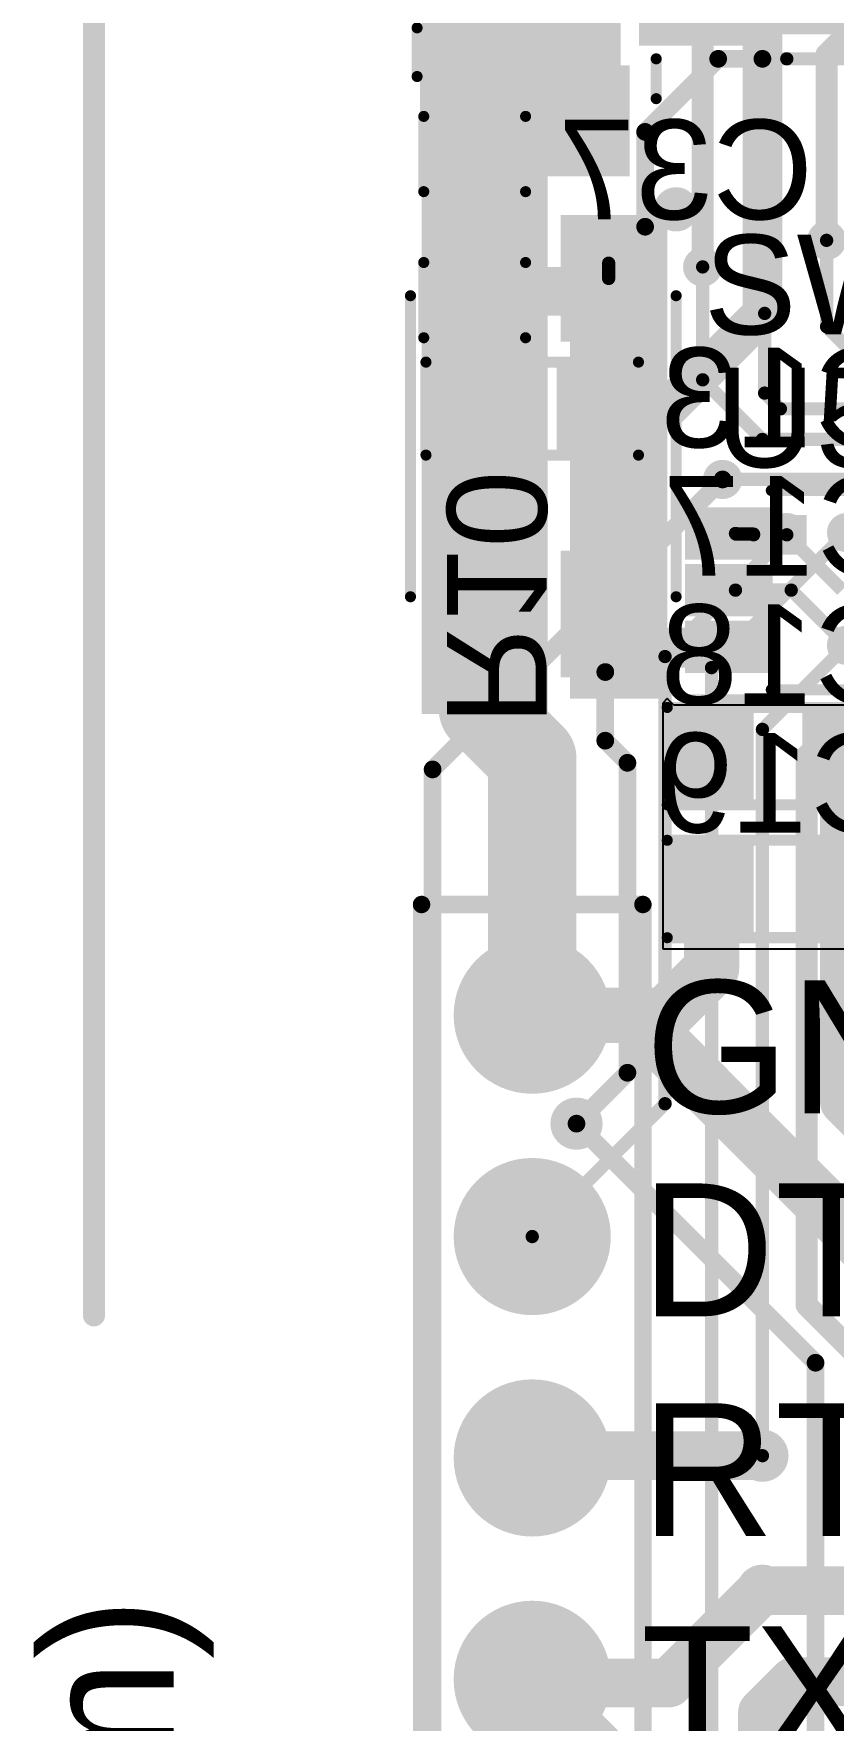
# Model space of a CAD drawing. Header units: millimetres. Extents: x -0.26 to 2.84, y -0.09 to 2.43.
# Drawn here: x -0.255 to 0.106, y 1.195 to 1.956 of the extents above; entities that cross this region are included whole.
import ezdxf

# ---------------------------------------------------------------- set-up
doc = ezdxf.new("R2010")
doc.units = ezdxf.units.MM
doc.header["$MEASUREMENT"] = 0
for name, color, linetype in [('BottomLayer', 5, 'Continuous'), ('BottomOverlay', 54, 'Continuous'), ('BottomPaste', 16, 'Continuous'), ('BottomSolder', 6, 'Continuous'), ('Mechanical1', 6, 'Continuous'), ('MultiLayer', 9, 'Continuous'), ('PadHoleLayer', 156, 'Continuous'), ('TopLayer', 1, 'Continuous'), ('TopOverlay', 2, 'Continuous'), ('TopPaste', 8, 'Continuous'), ('TopSolder', 216, 'Continuous'), ('ViaHoleLayer', 16, 'Continuous')]:
    doc.layers.add(name, color=color, linetype=linetype)
doc.styles.add('Arial', font='', dxfattribs={"height": 0.2})
doc.styles.get('Arial').set_extended_font_data('Arial')

# ---------------------------------------------------------------- blocks, each defined once
blk = doc.blocks.new('R__0603_B_30')
at = {"layer": 'BottomLayer'}
for points in [[(-0.045, -0.0175), (-0.045, 0.0175), (-0.015, 0.0175), (-0.015, -0.0175)], [(0.015, -0.0175), (0.015, 0.0175), (0.045, 0.0175), (0.045, -0.0175)]]:
    blk.add_hatch(color=5, dxfattribs=at).paths.add_polyline_path(points)
at = {"layer": 'BottomPaste'}
for points in [[(-0.045, -0.0175), (-0.045, 0.0175), (-0.015, 0.0175), (-0.015, -0.0175)], [(0.015, -0.0175), (0.015, 0.0175), (0.045, 0.0175), (0.045, -0.0175)]]:
    blk.add_hatch(color=16, dxfattribs=at).paths.add_polyline_path(points)
at = {"layer": 'BottomSolder'}
for points in [[(-0.049, -0.0215), (-0.049, 0.0215), (-0.011, 0.0215), (-0.011, -0.0215)], [(0.011, -0.0215), (0.011, 0.0215), (0.049, 0.0215), (0.049, -0.0215)]]:
    blk.add_hatch(color=6, dxfattribs=at).paths.add_polyline_path(points)
at = {"layer": 'BottomOverlay', "const_width": 0.005}
for points in [[(-0.048, -0.021), (-0.048, 0.021)], [(-0.048, 0.021), (0.048, 0.021)], [(0.048, -0.021), (0.048, 0.021)], [(-0.048, -0.021), (0.048, -0.021)]]:
    blk.add_lwpolyline(points, dxfattribs=at)
at = {"layer": 'BottomOverlay', "const_width": 0.0025}
for points in [[(-0.04925, 0.021, 1), (-0.04675, 0.021, 1)], [(-0.04925, 0.021, 1), (-0.04675, 0.021, 1)], [(0.04675, 0.021, 1), (0.04925, 0.021, 1)], [(0.04675, 0.021, 1), (0.04925, 0.021, 1)], [(-0.04925, -0.021, 1), (-0.04675, -0.021, 1)], [(-0.04925, -0.021, 1), (-0.04675, -0.021, 1)], [(0.04675, -0.021, 1), (0.04925, -0.021, 1)], [(0.04675, -0.021, 1), (0.04925, -0.021, 1)]]:
    blk.add_lwpolyline(points, format="xyb", close=True, dxfattribs=at)
blk = doc.blocks.new('S______B______41')
at = {"layer": 'TopLayer'}
for points in [[(-0.045, -0.0175), (-0.045, 0.0175), (-0.015, 0.0175), (-0.015, -0.0175)], [(0.015, -0.0175), (0.015, 0.0175), (0.045, 0.0175), (0.045, -0.0175)]]:
    blk.add_hatch(color=1, dxfattribs=at).paths.add_polyline_path(points)
at = {"layer": 'TopPaste'}
for points in [[(-0.045, -0.0175), (-0.045, 0.0175), (-0.015, 0.0175), (-0.015, -0.0175)], [(0.015, -0.0175), (0.015, 0.0175), (0.045, 0.0175), (0.045, -0.0175)]]:
    blk.add_hatch(color=8, dxfattribs=at).paths.add_polyline_path(points)
at = {"layer": 'TopSolder'}
for points in [[(-0.049, -0.0215), (-0.049, 0.0215), (-0.011, 0.0215), (-0.011, -0.0215)], [(0.011, -0.0215), (0.011, 0.0215), (0.049, 0.0215), (0.049, -0.0215)]]:
    blk.add_hatch(color=216, dxfattribs=at).paths.add_polyline_path(points)
at = {"layer": 'TopOverlay', "const_width": 0.005}
for points in [[(0.05, 0.022), (-0.05, 0.022)], [(-0.05, 0.022), (-0.05, -0.022)], [(0.05, 0.022), (0.05, -0.022)], [(0.05, -0.022), (-0.05, -0.022)]]:
    blk.add_lwpolyline(points, dxfattribs=at)
at = {"layer": 'TopOverlay', "const_width": 0.0025}
for points in [[(-0.05125, 0.022, 1), (-0.04875, 0.022, 1)], [(-0.05125, 0.022, 1), (-0.04875, 0.022, 1)], [(0.04875, 0.022, 1), (0.05125, 0.022, 1)], [(0.04875, 0.022, 1), (0.05125, 0.022, 1)], [(-0.05125, -0.022, 1), (-0.04875, -0.022, 1)], [(-0.05125, -0.022, 1), (-0.04875, -0.022, 1)], [(0.04875, -0.022, 1), (0.05125, -0.022, 1)], [(0.04875, -0.022, 1), (0.05125, -0.022, 1)]]:
    blk.add_lwpolyline(points, format="xyb", close=True, dxfattribs=at)
blk = doc.blocks.new('S______B______42')
at = {"layer": 'TopLayer'}
for points in [[(-0.045, -0.0175), (-0.045, 0.0175), (-0.015, 0.0175), (-0.015, -0.0175)], [(0.015, -0.0175), (0.015, 0.0175), (0.045, 0.0175), (0.045, -0.0175)]]:
    blk.add_hatch(color=1, dxfattribs=at).paths.add_polyline_path(points)
at = {"layer": 'TopPaste'}
for points in [[(-0.045, -0.0175), (-0.045, 0.0175), (-0.015, 0.0175), (-0.015, -0.0175)], [(0.015, -0.0175), (0.015, 0.0175), (0.045, 0.0175), (0.045, -0.0175)]]:
    blk.add_hatch(color=8, dxfattribs=at).paths.add_polyline_path(points)
at = {"layer": 'TopSolder'}
for points in [[(-0.049, -0.0215), (-0.049, 0.0215), (-0.011, 0.0215), (-0.011, -0.0215)], [(0.011, -0.0215), (0.011, 0.0215), (0.049, 0.0215), (0.049, -0.0215)]]:
    blk.add_hatch(color=216, dxfattribs=at).paths.add_polyline_path(points)
at = {"layer": 'TopOverlay', "const_width": 0.005}
for points in [[(0.05, 0.022), (-0.05, 0.022)], [(-0.05, 0.022), (-0.05, -0.022)], [(0.05, 0.022), (0.05, -0.022)], [(0.05, -0.022), (-0.05, -0.022)]]:
    blk.add_lwpolyline(points, dxfattribs=at)
at = {"layer": 'TopOverlay', "const_width": 0.0025}
for points in [[(-0.05125, 0.022, 1), (-0.04875, 0.022, 1)], [(-0.05125, 0.022, 1), (-0.04875, 0.022, 1)], [(0.04875, 0.022, 1), (0.05125, 0.022, 1)], [(0.04875, 0.022, 1), (0.05125, 0.022, 1)], [(-0.05125, -0.022, 1), (-0.04875, -0.022, 1)], [(-0.05125, -0.022, 1), (-0.04875, -0.022, 1)], [(0.04875, -0.022, 1), (0.05125, -0.022, 1)], [(0.04875, -0.022, 1), (0.05125, -0.022, 1)]]:
    blk.add_lwpolyline(points, format="xyb", close=True, dxfattribs=at)
blk = doc.blocks.new('UMH3N_72')
at = {"layer": 'TopLayer'}
for points in [[(-0.05394, 0.03346), (-0.02244, 0.03346), (-0.02244, 0.01772), (-0.05394, 0.01772)], [(0.02244, 0.03346), (0.05394, 0.03346), (0.05394, 0.01772), (0.02244, 0.01772)], [(-0.05394, 0.00787), (-0.02244, 0.00787), (-0.02244, -0.00787), (-0.05394, -0.00787)], [(0.02244, 0.00787), (0.05394, 0.00787), (0.05394, -0.00787), (0.02244, -0.00787)], [(-0.05394, -0.01772), (-0.02244, -0.01772), (-0.02244, -0.03346), (-0.05394, -0.03346)], [(0.02244, -0.01772), (0.05394, -0.01772), (0.05394, -0.03346), (0.02244, -0.03346)]]:
    blk.add_hatch(color=1, dxfattribs=at).paths.add_polyline_path(points)
at = {"layer": 'TopPaste'}
for points in [[(-0.05394, 0.03346), (-0.02244, 0.03346), (-0.02244, 0.01772), (-0.05394, 0.01772)], [(0.02244, 0.03346), (0.05394, 0.03346), (0.05394, 0.01772), (0.02244, 0.01772)], [(-0.05394, 0.00787), (-0.02244, 0.00787), (-0.02244, -0.00787), (-0.05394, -0.00787)], [(0.02244, 0.00787), (0.05394, 0.00787), (0.05394, -0.00787), (0.02244, -0.00787)], [(-0.05394, -0.01772), (-0.02244, -0.01772), (-0.02244, -0.03346), (-0.05394, -0.03346)], [(0.02244, -0.01772), (0.05394, -0.01772), (0.05394, -0.03346), (0.02244, -0.03346)]]:
    blk.add_hatch(color=8, dxfattribs=at).paths.add_polyline_path(points)
at = {"layer": 'TopSolder'}
for points in [[(-0.05794, 0.03746), (-0.01844, 0.03746), (-0.01844, 0.01372), (-0.05794, 0.01372)], [(0.01844, 0.03746), (0.05794, 0.03746), (0.05794, 0.01372), (0.01844, 0.01372)], [(-0.05794, 0.01187), (-0.01844, 0.01187), (-0.01844, -0.01187), (-0.05794, -0.01187)], [(0.01844, 0.01187), (0.05794, 0.01187), (0.05794, -0.01187), (0.01844, -0.01187)], [(-0.05794, -0.01372), (-0.01844, -0.01372), (-0.01844, -0.03746), (-0.05794, -0.03746)], [(0.01844, -0.01372), (0.05794, -0.01372), (0.05794, -0.03746), (0.01844, -0.03746)]]:
    blk.add_hatch(color=216, dxfattribs=at).paths.add_polyline_path(points)
at = {"layer": 'TopOverlay'}
for points, const_width in [([(-0.04476, 0.044, 1), (-0.04924, 0.044, 1)], 0.01), ([(-0.05174, 0.044, 1), (-0.04674, 0.044, 1)], 0.005), ([(-0.04726, 0.044, 1), (-0.04226, 0.044, 1)], 0.005), ([(-0.02125, 0.045, 1), (-0.01875, 0.045, 1)], 0.0025), ([(0.01775, 0.045, 1), (0.02025, 0.045, 1)], 0.0025), ([(-0.02125, -0.045, 1), (-0.01875, -0.045, 1)], 0.0025), ([(0.01775, -0.045, 1), (0.02025, -0.045, 1)], 0.0025)]:
    blk.add_lwpolyline(points, format="xyb", close=True, dxfattribs=dict(at, const_width=const_width))
at = {"layer": 'TopOverlay', "const_width": 0.005}
for points in [[(0.019, 0.045), (-0.02, 0.045)], [(0.019, -0.045), (-0.02, -0.045)]]:
    blk.add_lwpolyline(points, dxfattribs=at)
blk = doc.blocks.new('TS_1185EC_C_D_B_76')
at = {"layer": 'TopLayer'}
for points in [[(-0.10039, 0.04724), (-0.05118, 0.04724), (-0.05118, 0.01181), (-0.10039, 0.01181)], [(0.05118, 0.04724), (0.10039, 0.04724), (0.10039, 0.01181), (0.05118, 0.01181)], [(-0.10039, -0.01181), (-0.05118, -0.01181), (-0.05118, -0.04724), (-0.10039, -0.04724)], [(0.05118, -0.01181), (0.10039, -0.01181), (0.10039, -0.04724), (0.05118, -0.04724)]]:
    blk.add_hatch(color=1, dxfattribs=at).paths.add_polyline_path(points)
at = {"layer": 'TopPaste'}
for points in [[(-0.10039, 0.04724), (-0.05118, 0.04724), (-0.05118, 0.01181), (-0.10039, 0.01181)], [(0.05118, 0.04724), (0.10039, 0.04724), (0.10039, 0.01181), (0.05118, 0.01181)], [(-0.10039, -0.01181), (-0.05118, -0.01181), (-0.05118, -0.04724), (-0.10039, -0.04724)], [(0.05118, -0.01181), (0.10039, -0.01181), (0.10039, -0.04724), (0.05118, -0.04724)]]:
    blk.add_hatch(color=8, dxfattribs=at).paths.add_polyline_path(points)
at = {"layer": 'TopSolder'}
for points in [[(-0.10439, 0.05124), (-0.04718, 0.05124), (-0.04718, 0.00781), (-0.10439, 0.00781)], [(0.04718, 0.05124), (0.10439, 0.05124), (0.10439, 0.00781), (0.04718, 0.00781)], [(-0.10439, -0.00781), (-0.04718, -0.00781), (-0.04718, -0.05124), (-0.10439, -0.05124)], [(0.04718, -0.00781), (0.10439, -0.00781), (0.10439, -0.05124), (0.04718, -0.05124)]]:
    blk.add_hatch(color=216, dxfattribs=at).paths.add_polyline_path(points)
at = {"layer": 'TopOverlay'}
for points, const_width in [([(-0.102, 0.06, 1), (-0.112, 0.06, 1)], 0.01), ([(-0.1145, 0.06, 1), (-0.1095, 0.06, 1)], 0.005), ([(-0.1045, 0.06, 1), (-0.0995, 0.06, 1)], 0.005), ([(-0.06925, 0.06, 1), (-0.06675, 0.06, 1)], 0.0025), ([(0.06675, 0.06, 1), (0.06925, 0.06, 1)], 0.0025), ([(-0.06925, -0.06, 1), (-0.06675, -0.06, 1)], 0.0025), ([(0.06675, -0.06, 1), (0.06925, -0.06, 1)], 0.0025)]:
    blk.add_lwpolyline(points, format="xyb", close=True, dxfattribs=dict(at, const_width=const_width))
at = {"layer": 'TopOverlay', "const_width": 0.005}
for points in [[(0.068, 0.06), (-0.068, 0.06)], [(0.068, -0.06), (-0.068, -0.06)]]:
    blk.add_lwpolyline(points, dxfattribs=at)
blk = doc.blocks.new('HDR1X5_96')
at = {"layer": 'BottomLayer'}
blk.add_hatch(color=5, dxfattribs=at).paths.add_polyline_path([(-0.0315, 0.0315), (0.0315, 0.0315), (0.0315, -0.0315), (-0.0315, -0.0315)])
h = blk.add_hatch(color=5, dxfattribs=at)
edge = h.paths.add_edge_path()
edge.add_arc((0.1, 0), 0.0315, 0, 360)
h = blk.add_hatch(color=5, dxfattribs=at)
edge = h.paths.add_edge_path()
edge.add_arc((0.2, 0), 0.0315, 0, 360)
h = blk.add_hatch(color=5, dxfattribs=at)
edge = h.paths.add_edge_path()
edge.add_arc((0.3, 0), 0.0315, 0, 360)
h = blk.add_hatch(color=5, dxfattribs=at)
edge = h.paths.add_edge_path()
edge.add_arc((0.4, 0), 0.0315, 0, 360)
at = {"layer": 'BottomSolder'}
blk.add_hatch(color=6, dxfattribs=at).paths.add_polyline_path([(-0.0355, 0.0355), (0.0355, 0.0355), (0.0355, -0.0355), (-0.0355, -0.0355)])
h = blk.add_hatch(color=6, dxfattribs=at)
edge = h.paths.add_edge_path()
edge.add_arc((0.1, 0), 0.0355, 0, 360)
h = blk.add_hatch(color=6, dxfattribs=at)
edge = h.paths.add_edge_path()
edge.add_arc((0.2, 0), 0.0355, 0, 360)
h = blk.add_hatch(color=6, dxfattribs=at)
edge = h.paths.add_edge_path()
edge.add_arc((0.3, 0), 0.0355, 0, 360)
h = blk.add_hatch(color=6, dxfattribs=at)
edge = h.paths.add_edge_path()
edge.add_arc((0.4, 0), 0.0355, 0, 360)
at = {"layer": 'MultiLayer'}
blk.add_hatch(color=9, dxfattribs=at).paths.add_polyline_path([(-0.0315, 0.0315), (0.0315, 0.0315), (0.0315, -0.0315), (-0.0315, -0.0315)])
h = blk.add_hatch(color=9, dxfattribs=at)
edge = h.paths.add_edge_path()
edge.add_arc((0.1, 0), 0.0315, 0, 360)
h = blk.add_hatch(color=9, dxfattribs=at)
edge = h.paths.add_edge_path()
edge.add_arc((0.2, 0), 0.0315, 0, 360)
h = blk.add_hatch(color=9, dxfattribs=at)
edge = h.paths.add_edge_path()
edge.add_arc((0.3, 0), 0.0315, 0, 360)
h = blk.add_hatch(color=9, dxfattribs=at)
edge = h.paths.add_edge_path()
edge.add_arc((0.4, 0), 0.0315, 0, 360)
at = {"layer": 'PadHoleLayer'}
h = blk.add_hatch(color=156, dxfattribs=at)
edge = h.paths.add_edge_path()
edge.add_arc((0, 0), 0.0187, 0, 360)
h = blk.add_hatch(color=156, dxfattribs=at)
edge = h.paths.add_edge_path()
edge.add_arc((0.1, 0), 0.0187, 0, 360)
h = blk.add_hatch(color=156, dxfattribs=at)
edge = h.paths.add_edge_path()
edge.add_arc((0.2, 0), 0.0187, 0, 360)
h = blk.add_hatch(color=156, dxfattribs=at)
edge = h.paths.add_edge_path()
edge.add_arc((0.3, 0), 0.0187, 0, 360)
h = blk.add_hatch(color=156, dxfattribs=at)
edge = h.paths.add_edge_path()
edge.add_arc((0.4, 0), 0.0187, 0, 360)
at = {"layer": 'TopLayer'}
blk.add_hatch(color=1, dxfattribs=at).paths.add_polyline_path([(-0.0315, 0.0315), (0.0315, 0.0315), (0.0315, -0.0315), (-0.0315, -0.0315)])
h = blk.add_hatch(color=1, dxfattribs=at)
edge = h.paths.add_edge_path()
edge.add_arc((0.1, 0), 0.0315, 0, 360)
h = blk.add_hatch(color=1, dxfattribs=at)
edge = h.paths.add_edge_path()
edge.add_arc((0.2, 0), 0.0315, 0, 360)
h = blk.add_hatch(color=1, dxfattribs=at)
edge = h.paths.add_edge_path()
edge.add_arc((0.3, 0), 0.0315, 0, 360)
h = blk.add_hatch(color=1, dxfattribs=at)
edge = h.paths.add_edge_path()
edge.add_arc((0.4, 0), 0.0315, 0, 360)
at = {"layer": 'TopSolder'}
blk.add_hatch(color=216, dxfattribs=at).paths.add_polyline_path([(-0.0355, 0.0355), (0.0355, 0.0355), (0.0355, -0.0355), (-0.0355, -0.0355)])
h = blk.add_hatch(color=216, dxfattribs=at)
edge = h.paths.add_edge_path()
edge.add_arc((0.1, 0), 0.0355, 0, 360)
h = blk.add_hatch(color=216, dxfattribs=at)
edge = h.paths.add_edge_path()
edge.add_arc((0.2, 0), 0.0355, 0, 360)
h = blk.add_hatch(color=216, dxfattribs=at)
edge = h.paths.add_edge_path()
edge.add_arc((0.3, 0), 0.0355, 0, 360)
h = blk.add_hatch(color=216, dxfattribs=at)
edge = h.paths.add_edge_path()
edge.add_arc((0.4, 0), 0.0355, 0, 360)
at = {"layer": 'TopOverlay', "const_width": 0.00787}
for points in [[(-0.05, 0.05), (-0.05, -0.05)], [(-0.05, 0.05), (0.45, 0.05)], [(0.45, 0.05), (0.45, -0.05)], [(-0.05, -0.05), (0.45, -0.05)]]:
    blk.add_lwpolyline(points, dxfattribs=at)
at = {"layer": 'TopOverlay', "const_width": 0.00394}
for points in [[(-0.05197, 0.05, 1), (-0.04803, 0.05, 1)], [(-0.05197, 0.05, 1), (-0.04803, 0.05, 1)], [(0.44803, 0.05, 1), (0.45197, 0.05, 1)], [(0.44803, 0.05, 1), (0.45197, 0.05, 1)], [(-0.05197, -0.05, 1), (-0.04803, -0.05, 1)], [(-0.05197, -0.05, 1), (-0.04803, -0.05, 1)], [(0.44803, -0.05, 1), (0.45197, -0.05, 1)], [(0.44803, -0.05, 1), (0.45197, -0.05, 1)]]:
    blk.add_lwpolyline(points, format="xyb", close=True, dxfattribs=at)
blk = doc.blocks.new('U_FL_R_SMT_1_80__97')
at = {"layer": 'TopLayer'}
for points in [[(-0.07913, 0.08166), (-0.03701, 0.08166), (-0.03701, -0.00495), (-0.07913, -0.00495)], [(0.03701, 0.08166), (0.07913, 0.08166), (0.07913, -0.00495), (0.03701, -0.00495)], [(-0.02008, -0.01729), (0.02008, -0.01729), (0.02008, -0.05942), (-0.02008, -0.05942)]]:
    blk.add_hatch(color=1, dxfattribs=at).paths.add_polyline_path(points)
at = {"layer": 'TopPaste'}
for points in [[(-0.07913, 0.08166), (-0.03701, 0.08166), (-0.03701, -0.00495), (-0.07913, -0.00495)], [(0.03701, 0.08166), (0.07913, 0.08166), (0.07913, -0.00495), (0.03701, -0.00495)], [(-0.02008, -0.01729), (0.02008, -0.01729), (0.02008, -0.05942), (-0.02008, -0.05942)]]:
    blk.add_hatch(color=8, dxfattribs=at).paths.add_polyline_path(points)
at = {"layer": 'TopSolder'}
for points in [[(-0.08313, 0.08566), (-0.03301, 0.08566), (-0.03301, -0.00895), (-0.08313, -0.00895)], [(0.03301, 0.08566), (0.08313, 0.08566), (0.08313, -0.00895), (0.03301, -0.00895)], [(-0.02408, -0.01329), (0.02408, -0.01329), (0.02408, -0.06342), (-0.02408, -0.06342)]]:
    blk.add_hatch(color=216, dxfattribs=at).paths.add_polyline_path(points)
at = {"layer": 'TopOverlay', "const_width": 0.005}
for points in [[(-0.038, 0.087), (-0.016, 0.087)], [(0.016, 0.087), (0.038, 0.087)], [(-0.048, -0.021), (-0.03, -0.021)], [(0.03, -0.021), (0.048, -0.021)]]:
    blk.add_lwpolyline(points, dxfattribs=at)
at = {"layer": 'TopOverlay', "const_width": 0.0025}
for points in [[(-0.03925, 0.087, 1), (-0.03675, 0.087, 1)], [(-0.01725, 0.087, 1), (-0.01475, 0.087, 1)], [(0.01475, 0.087, 1), (0.01725, 0.087, 1)], [(0.03675, 0.087, 1), (0.03925, 0.087, 1)], [(-0.04925, -0.021, 1), (-0.04675, -0.021, 1)], [(-0.03125, -0.021, 1), (-0.02875, -0.021, 1)], [(0.02875, -0.021, 1), (0.03125, -0.021, 1)], [(0.04675, -0.021, 1), (0.04925, -0.021, 1)]]:
    blk.add_lwpolyline(points, format="xyb", close=True, dxfattribs=at)
blk = doc.blocks.new('C__0603_B_117')
at = {"layer": 'BottomLayer'}
for points in [[(-0.015, 0.0175), (-0.015, -0.0175), (-0.045, -0.0175), (-0.045, 0.0175)], [(0.045, 0.0175), (0.045, -0.0175), (0.015, -0.0175), (0.015, 0.0175)]]:
    blk.add_hatch(color=5, dxfattribs=at).paths.add_polyline_path(points)
at = {"layer": 'BottomPaste'}
for points in [[(-0.015, 0.0175), (-0.015, -0.0175), (-0.045, -0.0175), (-0.045, 0.0175)], [(0.045, 0.0175), (0.045, -0.0175), (0.015, -0.0175), (0.015, 0.0175)]]:
    blk.add_hatch(color=16, dxfattribs=at).paths.add_polyline_path(points)
at = {"layer": 'BottomSolder'}
for points in [[(-0.011, 0.0215), (-0.011, -0.0215), (-0.049, -0.0215), (-0.049, 0.0215)], [(0.049, 0.0215), (0.049, -0.0215), (0.011, -0.0215), (0.011, 0.0215)]]:
    blk.add_hatch(color=6, dxfattribs=at).paths.add_polyline_path(points)
at = {"layer": 'BottomOverlay', "const_width": 0.005}
for points in [[(-0.05, -0.023), (-0.05, 0.023)], [(-0.016, 0.023), (-0.05, 0.023)], [(0.05, 0.023), (0.016, 0.023)], [(0.05, -0.023), (0.05, 0.023)], [(-0.016, -0.023), (-0.05, -0.023)], [(0.05, -0.023), (0.016, -0.023)]]:
    blk.add_lwpolyline(points, dxfattribs=at)
at = {"layer": 'BottomOverlay', "const_width": 0.0025}
for points in [[(-0.05125, 0.023, 1), (-0.04875, 0.023, 1)], [(-0.05125, 0.023, 1), (-0.04875, 0.023, 1)], [(-0.01725, 0.023, 1), (-0.01475, 0.023, 1)], [(0.01475, 0.023, 1), (0.01725, 0.023, 1)], [(0.04875, 0.023, 1), (0.05125, 0.023, 1)], [(0.04875, 0.023, 1), (0.05125, 0.023, 1)], [(-0.05125, -0.023, 1), (-0.04875, -0.023, 1)], [(-0.05125, -0.023, 1), (-0.04875, -0.023, 1)], [(-0.01725, -0.023, 1), (-0.01475, -0.023, 1)], [(0.01475, -0.023, 1), (0.01725, -0.023, 1)], [(0.04875, -0.023, 1), (0.05125, -0.023, 1)], [(0.04875, -0.023, 1), (0.05125, -0.023, 1)]]:
    blk.add_lwpolyline(points, format="xyb", close=True, dxfattribs=at)

msp = doc.modelspace()

# ---------------------------------------------------------------- hatches: boundary and pattern name
at = {"layer": 'BottomLayer'}
h = msp.add_hatch(color=5, dxfattribs=at)
edge = h.paths.add_edge_path()
edge.add_arc((0.103, 1.863), 0.00886, 0, 360)
h = msp.add_hatch(color=5, dxfattribs=at)
edge = h.paths.add_edge_path()
edge.add_arc((0.047, 1.851), 0.00886, 0, 360)
h = msp.add_hatch(color=5, dxfattribs=at)
edge = h.paths.add_edge_path()
edge.add_arc((0.002, 1.84), 0.01181, 0, 360)
h = msp.add_hatch(color=5, dxfattribs=at)
edge = h.paths.add_edge_path()
edge.add_arc((0.074, 1.83), 0.00886, 0, 360)
h = msp.add_hatch(color=5, dxfattribs=at)
edge = h.paths.add_edge_path()
edge.add_arc((0.056, 1.755), 0.00886, 0, 360)
h = msp.add_hatch(color=5, dxfattribs=at)
edge = h.paths.add_edge_path()
edge.add_arc((0.085, 1.731), 0.00886, 0, 360)
h = msp.add_hatch(color=5, dxfattribs=at)
edge = h.paths.add_edge_path()
edge.add_arc((0.112, 1.731), 0.00886, 0, 360)
h = msp.add_hatch(color=5, dxfattribs=at)
edge = h.paths.add_edge_path()
edge.add_arc((0.11196, 1.68004), 0.00886, 0, 360)
h = msp.add_hatch(color=5, dxfattribs=at)
edge = h.paths.add_edge_path()
edge.add_arc((0.003, 1.668), 0.01181, 0, 360)
h = msp.add_hatch(color=5, dxfattribs=at)
edge = h.paths.add_edge_path()
edge.add_arc((0.051, 1.646), 0.00886, 0, 360)
h = msp.add_hatch(color=5, dxfattribs=at)
edge = h.paths.add_edge_path()
edge.add_arc((-0.01, 1.464), 0.01181, 0, 360)
h = msp.add_hatch(color=5, dxfattribs=at)
edge = h.paths.add_edge_path()
edge.add_arc((0.074, 1.314), 0.01181, 0, 360)
h = msp.add_hatch(color=5, dxfattribs=at)
edge = h.paths.add_edge_path()
edge.add_arc((0.074, 1.253), 0.01181, 0, 360)
at = {"layer": 'TopLayer'}
for points in [[(-0.08, 1.895), (0.01, 1.895), (0.01, 2.055), (-0.08, 2.055)], [(0.022, 1.956), (0.312, 1.956), (0.312, 1.993), (0.022, 1.993)], [(-0.08, 1.649), (-0.023, 1.649), (-0.023, 1.905), (-0.08, 1.905)], [(-0.013, 1.656), (0.031, 1.656), (0.031, 1.873), (-0.013, 1.873)], [(0.046, 1.721), (0.094, 1.721), (0.094, 1.739), (0.046, 1.739)], [(-0.013, 1.67), (0.078, 1.67), (0.078, 1.688), (-0.013, 1.688)], [(0.04, 1.612), (0.068, 1.612), (0.068, 1.658), (0.04, 1.658)]]:
    msp.add_hatch(color=1, dxfattribs=at).paths.add_polyline_path(points)
h = msp.add_hatch(color=1, dxfattribs=at)
edge = h.paths.add_edge_path()
edge.add_arc((0.103, 1.863), 0.00886, 0, 360)
h = msp.add_hatch(color=1, dxfattribs=at)
edge = h.paths.add_edge_path()
edge.add_arc((0.047, 1.851), 0.00886, 0, 360)
h = msp.add_hatch(color=1, dxfattribs=at)
edge = h.paths.add_edge_path()
edge.add_arc((0.002, 1.84), 0.01181, 0, 360)
h = msp.add_hatch(color=1, dxfattribs=at)
edge = h.paths.add_edge_path()
edge.add_arc((0.074, 1.83), 0.00886, 0, 360)
h = msp.add_hatch(color=1, dxfattribs=at)
edge = h.paths.add_edge_path()
edge.add_arc((0.056, 1.755), 0.00886, 0, 360)
h = msp.add_hatch(color=1, dxfattribs=at)
edge = h.paths.add_edge_path()
edge.add_arc((0.085, 1.731), 0.00886, 0, 360)
h = msp.add_hatch(color=1, dxfattribs=at)
edge = h.paths.add_edge_path()
edge.add_arc((0.112, 1.731), 0.00886, 0, 360)
h = msp.add_hatch(color=1, dxfattribs=at)
edge = h.paths.add_edge_path()
edge.add_arc((0.11196, 1.68004), 0.00886, 0, 360)
h = msp.add_hatch(color=1, dxfattribs=at)
edge = h.paths.add_edge_path()
edge.add_arc((0.003, 1.668), 0.01181, 0, 360)
h = msp.add_hatch(color=1, dxfattribs=at)
edge = h.paths.add_edge_path()
edge.add_arc((0.051, 1.646), 0.00886, 0, 360)
h = msp.add_hatch(color=1, dxfattribs=at)
edge = h.paths.add_edge_path()
edge.add_arc((-0.01, 1.464), 0.01181, 0, 360)
h = msp.add_hatch(color=1, dxfattribs=at)
edge = h.paths.add_edge_path()
edge.add_arc((0.074, 1.314), 0.01181, 0, 360)
h = msp.add_hatch(color=1, dxfattribs=at)
edge = h.paths.add_edge_path()
edge.add_arc((0.074, 1.253), 0.01181, 0, 360)
at = {"layer": 'ViaHoleLayer'}
h = msp.add_hatch(color=16, dxfattribs=at)
edge = h.paths.add_edge_path()
edge.add_arc((0.103, 1.863), 0.00591, 0, 360)
h = msp.add_hatch(color=16, dxfattribs=at)
edge = h.paths.add_edge_path()
edge.add_arc((0.047, 1.851), 0.00591, 0, 360)
h = msp.add_hatch(color=16, dxfattribs=at)
edge = h.paths.add_edge_path()
edge.add_arc((0.002, 1.84), 0.00591, 0, 360)
h = msp.add_hatch(color=16, dxfattribs=at)
edge = h.paths.add_edge_path()
edge.add_arc((0.074, 1.83), 0.00591, 0, 360)
h = msp.add_hatch(color=16, dxfattribs=at)
edge = h.paths.add_edge_path()
edge.add_arc((0.056, 1.755), 0.00591, 0, 360)
h = msp.add_hatch(color=16, dxfattribs=at)
edge = h.paths.add_edge_path()
edge.add_arc((0.085, 1.731), 0.00591, 0, 360)
h = msp.add_hatch(color=16, dxfattribs=at)
edge = h.paths.add_edge_path()
edge.add_arc((0.003, 1.668), 0.00591, 0, 360)
h = msp.add_hatch(color=16, dxfattribs=at)
edge = h.paths.add_edge_path()
edge.add_arc((0.051, 1.646), 0.00591, 0, 360)
h = msp.add_hatch(color=16, dxfattribs=at)
edge = h.paths.add_edge_path()
edge.add_arc((-0.01, 1.464), 0.00591, 0, 360)
h = msp.add_hatch(color=16, dxfattribs=at)
edge = h.paths.add_edge_path()
edge.add_arc((0.074, 1.314), 0.00591, 0, 360)
h = msp.add_hatch(color=16, dxfattribs=at)
edge = h.paths.add_edge_path()
edge.add_arc((0.074, 1.253), 0.00591, 0, 360)

# ---------------------------------------------------------------- linework, layer by layer
at = {"layer": 'BottomLayer'}
for points, const_width in [([(0.047, 1.851), (0.047, 2.008)], 0.01), ([(0.103, 1.947), (0.16, 2.004)], 0.01), ([(-0.056, 1.899), (-0.056, 1.981)], 0.04), ([(0.074, 1.83), (0.074, 1.994)], 0.018), ([(0.103, 1.863), (0.103, 1.947)], 0.01), ([(-0.05994, 1.83606), (-0.057, 1.839)], 0.022), ([(-0.05994, 1.78906), (-0.05994, 1.83606)], 0.022), ([(-0.04811, 1.84), (0.002, 1.84)], 0.022), ([(0.03146, 1.78746), (0.074, 1.83)], 0.018), ([(-0.061, 1.788), (-0.05994, 1.78906)], 0.022), ([(0.001, 1.786), (0.00246, 1.78746)], 0.018), ([(0.00246, 1.78746), (0.03146, 1.78746)], 0.018), ([(-0.075, 1.624), (0.056, 1.755)], 0.008), ([(0.03, 1.675), (0.085, 1.73)], 0.006), ([(0.051, 1.67), (0.112, 1.731)], 0.006), ([(0.03, 1.473), (0.03, 1.675)], 0.006), ([(0.074, 1.64209), (0.11196, 1.68004)], 0.006), ([(0.003, 1.637), (0.003, 1.668)], 0.008), ([(0.051, 0.854), (0.051, 1.67)], 0.006), ([(0.094, 1.63), (0.135, 1.671)], 0.01), ([(0.003, 1.637), (0.013, 1.627)], 0.008), ([(0.074, 1.314), (0.074, 1.64209)], 0.006), ([(0.013, 1.487), (0.013, 1.627)], 0.008), ([(0.094, 1.382), (0.094, 1.63)], 0.01), ([(-0.075, 0.718), (-0.075, 1.624)], 0.008), ([(-0.01, 1.464), (0.013, 1.487)], 0.008), ([(-0.03, 1.413), (0.03, 1.473)], 0.006), ([(0.094, 1.382), (0.276, 1.2)], 0.01), ([(0.074, 1.253), (0.186, 1.253)], 0.022), ([(-0.03, 1.213), (0.02, 1.163)], 0.022), ([(0.074, 1.198), (0.088, 1.212)], 0.022), ([(0.088, 1.212), (0.198, 1.212)], 0.022), ([(0.074, 1.15344), (0.074, 1.198)], 0.022)]:
    msp.add_lwpolyline(points, dxfattribs=dict(at, const_width=const_width))
for points, const_width in [([(0.1005, 1.947, 1), (0.1055, 1.947, 1)], 0.005), ([(0.1005, 1.947, 1), (0.1055, 1.947, 1)], 0.005), ([(-0.066, 1.899, 1), (-0.046, 1.899, 1)], 0.02), ([(0.1005, 1.863, 1), (0.1055, 1.863, 1)], 0.005), ([(0.0445, 1.851, 1), (0.0495, 1.851, 1)], 0.005), ([(-0.06544, 1.83606, 1), (-0.05444, 1.83606, 1)], 0.011), ([(-0.06544, 1.83606, 1), (-0.05444, 1.83606, 1)], 0.011), ([(-0.0625, 1.839, 1), (-0.0515, 1.839, 1)], 0.011), ([(-0.05361, 1.84, 1), (-0.04261, 1.84, 1)], 0.011), ([(-0.0035, 1.84, 1), (0.0075, 1.84, 1)], 0.011), ([(0.0695, 1.83, 1), (0.0785, 1.83, 1)], 0.009), ([(0.0695, 1.83, 1), (0.0785, 1.83, 1)], 0.009), ([(-0.0665, 1.788, 1), (-0.0555, 1.788, 1)], 0.011), ([(-0.06544, 1.78906, 1), (-0.05444, 1.78906, 1)], 0.011), ([(-0.06544, 1.78906, 1), (-0.05444, 1.78906, 1)], 0.011), ([(-0.0035, 1.786, 1), (0.0055, 1.786, 1)], 0.009), ([(-0.00204, 1.78746, 1), (0.00696, 1.78746, 1)], 0.009), ([(-0.00204, 1.78746, 1), (0.00696, 1.78746, 1)], 0.009), ([(0.02696, 1.78746, 1), (0.03596, 1.78746, 1)], 0.009), ([(0.02696, 1.78746, 1), (0.03596, 1.78746, 1)], 0.009), ([(0.054, 1.755, 1), (0.058, 1.755, 1)], 0.004), ([(0.0835, 1.73, 1), (0.0865, 1.73, 1)], 0.003), ([(0.0285, 1.675, 1), (0.0315, 1.675, 1)], 0.003), ([(0.0285, 1.675, 1), (0.0315, 1.675, 1)], 0.003), ([(0.001, 1.668, 1), (0.005, 1.668, 1)], 0.004), ([(0.0495, 1.67, 1), (0.0525, 1.67, 1)], 0.003), ([(0.0495, 1.67, 1), (0.0525, 1.67, 1)], 0.003), ([(0.001, 1.637, 1), (0.005, 1.637, 1)], 0.004), ([(0.001, 1.637, 1), (0.005, 1.637, 1)], 0.004), ([(0.0725, 1.64209, 1), (0.0755, 1.64209, 1)], 0.003), ([(0.0725, 1.64209, 1), (0.0755, 1.64209, 1)], 0.003), ([(0.011, 1.627, 1), (0.015, 1.627, 1)], 0.004), ([(0.011, 1.627, 1), (0.015, 1.627, 1)], 0.004), ([(0.0915, 1.63, 1), (0.0965, 1.63, 1)], 0.005), ([(0.0915, 1.63, 1), (0.0965, 1.63, 1)], 0.005), ([(-0.077, 1.624, 1), (-0.073, 1.624, 1)], 0.004), ([(-0.077, 1.624, 1), (-0.073, 1.624, 1)], 0.004), ([(0.011, 1.487, 1), (0.015, 1.487, 1)], 0.004), ([(0.011, 1.487, 1), (0.015, 1.487, 1)], 0.004), ([(0.0285, 1.473, 1), (0.0315, 1.473, 1)], 0.003), ([(0.0285, 1.473, 1), (0.0315, 1.473, 1)], 0.003), ([(-0.012, 1.464, 1), (-0.008, 1.464, 1)], 0.004), ([(-0.0315, 1.413, 1), (-0.0285, 1.413, 1)], 0.003), ([(0.0915, 1.382, 1), (0.0965, 1.382, 1)], 0.005), ([(0.0915, 1.382, 1), (0.0965, 1.382, 1)], 0.005), ([(0.0725, 1.314, 1), (0.0755, 1.314, 1)], 0.003), ([(0.0685, 1.253, 1), (0.0795, 1.253, 1)], 0.011), ([(-0.0355, 1.213, 1), (-0.0245, 1.213, 1)], 0.011), ([(0.0825, 1.212, 1), (0.0935, 1.212, 1)], 0.011), ([(0.0825, 1.212, 1), (0.0935, 1.212, 1)], 0.011), ([(0.0685, 1.198, 1), (0.0795, 1.198, 1)], 0.011), ([(0.0685, 1.198, 1), (0.0795, 1.198, 1)], 0.011)]:
    msp.add_lwpolyline(points, format="xyb", close=True, dxfattribs=dict(at, const_width=const_width))
at = {"layer": 'Mechanical1', "const_width": 0.01}
msp.add_lwpolyline([(-0.228, 1.37741), (-0.228, 2.3)], dxfattribs=at)
at = {"layer": 'Mechanical1', "const_width": 0.005}
msp.add_lwpolyline([(-0.2305, 1.37741, 1), (-0.2255, 1.37741, 1)], format="xyb", close=True, dxfattribs=at)
at = {"layer": 'TopLayer'}
for p, q in [((0.031, 1.656), (0.029, 1.654)), ((0.029, 1.654), (0.029, 1.543)), ((0.034, 1.653), (0.031, 1.656)), ((0.133, 1.653), (0.034, 1.653)), ((0.029, 1.543), (0.131, 1.543))]:
    msp.add_line(p, q, dxfattribs=at)
for points, const_width in [([(0.021, 1.912), (0.054, 1.945)], 0.008), ([(0.054, 1.945), (0.074, 1.945)], 0.008), ([(0.074, 1.945), (0.085, 1.945)], 0.006), ([(0.085, 1.945), (0.234, 1.945)], 0.006), ([(0.021, 1.86915), (0.021, 1.912)], 0.008), ([(0.00453, 1.85268), (0.021, 1.86915)], 0.006), ([(0.103, 1.824), (0.103, 1.863)], 0.006), ([(0.00453, 1.84579), (0.00453, 1.85268)], 0.006), ([(0.047, 1.8), (0.047, 1.851)], 0.006), ([(0.075, 1.794), (0.075, 1.83)], 0.006), ([(0.103, 1.824), (0.11255, 1.81445)], 0.006), ([(0.047, 1.8), (0.07394, 1.77306)], 0.006), ([(0.075, 1.794), (0.08211, 1.78689)], 0.006), ([(0.08211, 1.78689), (0.17874, 1.78689)], 0.006), ([(0.07394, 1.77306), (0.17869, 1.77306)], 0.006), ([(0.056, 1.755), (0.144, 1.755)], 0.006), ([(0.06181, 1.73059), (0.06211, 1.7303)], 0.006), ([(0.06211, 1.7303), (0.07, 1.7303)], 0.006), ([(0.07, 1.73), (0.085, 1.73)], 0.006), ([(0.085, 1.73), (0.11, 1.705)], 0.006), ([(-0.05224, 1.65124), (-0.05224, 1.68961)], 0.04), ([(0.06181, 1.705), (0.087, 1.705)], 0.006), ([(0.087, 1.705), (0.11196, 1.68004)], 0.006), ([(-0.05224, 1.65124), (-0.03, 1.629)], 0.04), ([(0.051, 1.63), (0.051, 1.646)], 0.022), ([(-0.03, 1.513), (-0.03, 1.629)], 0.04), ([(0.111, 1.566), (0.111, 1.627)], 0.022), ([(0.051, 1.534), (0.051, 1.57)], 0.025), ([(0.111, 1.474), (0.111, 1.566)], 0.022), ([(0.03, 1.513), (0.051, 1.534)], 0.025), ([(-0.03, 1.513), (0.016, 1.513)], 0.025), ([(0.016, 1.513), (0.122, 1.407)], 0.025), ([(0.016, 1.513), (0.03, 1.513)], 0.025), ([(0.111, 1.474), (0.149, 1.436)], 0.022), ([(-0.01, 1.464), (0.098, 1.356)], 0.008), ([(0.098, 0.606), (0.098, 1.356)], 0.008), ([(-0.029, 1.314), (0.074, 1.314)], 0.022), ([(0.03169, 1.21131), (0.07369, 1.25331)], 0.022), ([(0.07369, 1.25331), (0.074, 1.253)], 0.022), ([(-0.03, 1.213), (-0.02831, 1.21131)], 0.022), ([(-0.02831, 1.21131), (0.03169, 1.21131)], 0.022)]:
    msp.add_lwpolyline(points, dxfattribs=dict(at, const_width=const_width))
for points, const_width in [([(0.052, 1.945, 1), (0.056, 1.945, 1)], 0.004), ([(0.052, 1.945, 1), (0.056, 1.945, 1)], 0.004), ([(0.072, 1.945, 1), (0.076, 1.945, 1)], 0.004), ([(0.0725, 1.945, 1), (0.0755, 1.945, 1)], 0.003), ([(0.0835, 1.945, 1), (0.0865, 1.945, 1)], 0.003), ([(0.0835, 1.945, 1), (0.0865, 1.945, 1)], 0.003), ([(0.019, 1.912, 1), (0.023, 1.912, 1)], 0.004), ([(0.019, 1.912, 1), (0.023, 1.912, 1)], 0.004), ([(0.019, 1.86915, 1), (0.023, 1.86915, 1)], 0.004), ([(0.0195, 1.86915, 1), (0.0225, 1.86915, 1)], 0.003), ([(0.1015, 1.863, 1), (0.1045, 1.863, 1)], 0.003), ([(0.00303, 1.85268, 1), (0.00603, 1.85268, 1)], 0.003), ([(0.00303, 1.85268, 1), (0.00603, 1.85268, 1)], 0.003), ([(0.0455, 1.851, 1), (0.0485, 1.851, 1)], 0.003), ([(0.00303, 1.84579, 1), (0.00603, 1.84579, 1)], 0.003), ([(0.0735, 1.83, 1), (0.0765, 1.83, 1)], 0.003), ([(0.1015, 1.824, 1), (0.1045, 1.824, 1)], 0.003), ([(0.1015, 1.824, 1), (0.1045, 1.824, 1)], 0.003), ([(0.0455, 1.8, 1), (0.0485, 1.8, 1)], 0.003), ([(0.0455, 1.8, 1), (0.0485, 1.8, 1)], 0.003), ([(0.0735, 1.794, 1), (0.0765, 1.794, 1)], 0.003), ([(0.0735, 1.794, 1), (0.0765, 1.794, 1)], 0.003), ([(0.08061, 1.78689, 1), (0.08361, 1.78689, 1)], 0.003), ([(0.08061, 1.78689, 1), (0.08361, 1.78689, 1)], 0.003), ([(0.07244, 1.77306, 1), (0.07544, 1.77306, 1)], 0.003), ([(0.07244, 1.77306, 1), (0.07544, 1.77306, 1)], 0.003), ([(0.0545, 1.755, 1), (0.0575, 1.755, 1)], 0.003), ([(0.06031, 1.73059, 1), (0.06331, 1.73059, 1)], 0.003), ([(0.06061, 1.7303, 1), (0.06361, 1.7303, 1)], 0.003), ([(0.06061, 1.7303, 1), (0.06361, 1.7303, 1)], 0.003), ([(0.0685, 1.7303, 1), (0.0715, 1.7303, 1)], 0.003), ([(0.0685, 1.73, 1), (0.0715, 1.73, 1)], 0.003), ([(0.0835, 1.73, 1), (0.0865, 1.73, 1)], 0.003), ([(0.0835, 1.73, 1), (0.0865, 1.73, 1)], 0.003), ([(-0.06224, 1.68961, 1), (-0.04224, 1.68961, 1)], 0.02), ([(0.06031, 1.705, 1), (0.06331, 1.705, 1)], 0.003), ([(0.0855, 1.705, 1), (0.0885, 1.705, 1)], 0.003), ([(0.0855, 1.705, 1), (0.0885, 1.705, 1)], 0.003), ([(-0.06224, 1.65124, 1), (-0.04224, 1.65124, 1)], 0.02), ([(-0.06224, 1.65124, 1), (-0.04224, 1.65124, 1)], 0.02), ([(0.0455, 1.646, 1), (0.0565, 1.646, 1)], 0.011), ([(-0.04, 1.629, 1), (-0.02, 1.629, 1)], 0.02), ([(-0.04, 1.629, 1), (-0.02, 1.629, 1)], 0.02), ([(0.0455, 1.63, 1), (0.0565, 1.63, 1)], 0.011), ([(0.1055, 1.627, 1), (0.1165, 1.627, 1)], 0.011), ([(0.04475, 1.57, 1), (0.05725, 1.57, 1)], 0.0125), ([(0.1055, 1.566, 1), (0.1165, 1.566, 1)], 0.011), ([(0.1055, 1.566, 1), (0.1165, 1.566, 1)], 0.011), ([(0.04475, 1.534, 1), (0.05725, 1.534, 1)], 0.0125), ([(0.04475, 1.534, 1), (0.05725, 1.534, 1)], 0.0125), ([(-0.04, 1.513, 1), (-0.02, 1.513, 1)], 0.02), ([(-0.03625, 1.513, 1), (-0.02375, 1.513, 1)], 0.0125), ([(0.00975, 1.513, 1), (0.02225, 1.513, 1)], 0.0125), ([(0.00975, 1.513, 1), (0.02225, 1.513, 1)], 0.0125), ([(0.00975, 1.513, 1), (0.02225, 1.513, 1)], 0.0125), ([(0.02375, 1.513, 1), (0.03625, 1.513, 1)], 0.0125), ([(0.02375, 1.513, 1), (0.03625, 1.513, 1)], 0.0125), ([(0.1055, 1.474, 1), (0.1165, 1.474, 1)], 0.011), ([(0.1055, 1.474, 1), (0.1165, 1.474, 1)], 0.011), ([(-0.012, 1.464, 1), (-0.008, 1.464, 1)], 0.004), ([(0.096, 1.356, 1), (0.1, 1.356, 1)], 0.004), ([(0.096, 1.356, 1), (0.1, 1.356, 1)], 0.004), ([(-0.0345, 1.314, 1), (-0.0235, 1.314, 1)], 0.011), ([(0.0685, 1.314, 1), (0.0795, 1.314, 1)], 0.011), ([(0.06819, 1.25331, 1), (0.07919, 1.25331, 1)], 0.011), ([(0.06819, 1.25331, 1), (0.07919, 1.25331, 1)], 0.011), ([(0.0685, 1.253, 1), (0.0795, 1.253, 1)], 0.011), ([(-0.0355, 1.213, 1), (-0.0245, 1.213, 1)], 0.011), ([(-0.03381, 1.21131, 1), (-0.02281, 1.21131, 1)], 0.011), ([(-0.03381, 1.21131, 1), (-0.02281, 1.21131, 1)], 0.011), ([(0.02619, 1.21131, 1), (0.03719, 1.21131, 1)], 0.011), ([(0.02619, 1.21131, 1), (0.03719, 1.21131, 1)], 0.011)]:
    msp.add_lwpolyline(points, format="xyb", close=True, dxfattribs=dict(at, const_width=const_width))

# ---------------------------------------------------------------- block references
for name, p, rotation in [('U_FL_R_SMT_1_80__97', (0.005, 1.975), 90), ('C__0603_B_117', (-0.056, 1.869), 270), ('TS_1185EC_C_D_B_76', (-0.025, 1.77), 270), ('UMH3N_72', (0.097, 1.705), 180), ('S______B______42', (0.081, 1.63), 180), ('S______B______41', (0.081, 1.57), 180), ('HDR1X5_96', (-0.03, 1.113), 90)]:
    msp.add_blockref(name, p, dxfattribs=dict(rotation=rotation))
msp.add_blockref('R__0603_B_30', (-0.03, 1.787))

# ---------------------------------------------------------------- texts
at = {"layer": 'BottomOverlay', "style": 'Arial', "text_generation_flag": 2}
for s, p in [('C37', (0.09698, 1.87251)), ('C13', (0.14323, 1.76951)), ('C17', (0.14423, 1.71151)), ('C18', (0.14323, 1.65351)), ('C19', (0.14123, 1.59551))]:
    msp.add_text(s, height=0.045, dxfattribs=at).set_placement(p)
msp.add_text('R10', height=0.045, rotation=270, dxfattribs=at).set_placement((-0.06849, 1.64377))
at = {"layer": 'Mechanical1', "style": 'Arial'}
msp.add_text('60.58 (mm)', height=0.06, rotation=90, dxfattribs=at).set_placement((-0.19201, 0.82159))
at = {"layer": 'TopOverlay', "style": 'Arial'}
for s, p in [('SW1', (0.04752, 1.82051)), ('U5', (0.05251, 1.76051))]:
    msp.add_text(s, height=0.045, dxfattribs=at).set_placement(p)
for s, p in [('GND', (0.021, 1.4687)), ('DTR', (0.019, 1.377)), ('RTS', (0.019, 1.2777)), ('TX', (0.019, 1.177))]:
    msp.add_text(s, height=0.06, rotation=360, dxfattribs=at).set_placement(p)

doc.saveas('drawing.dxf')
